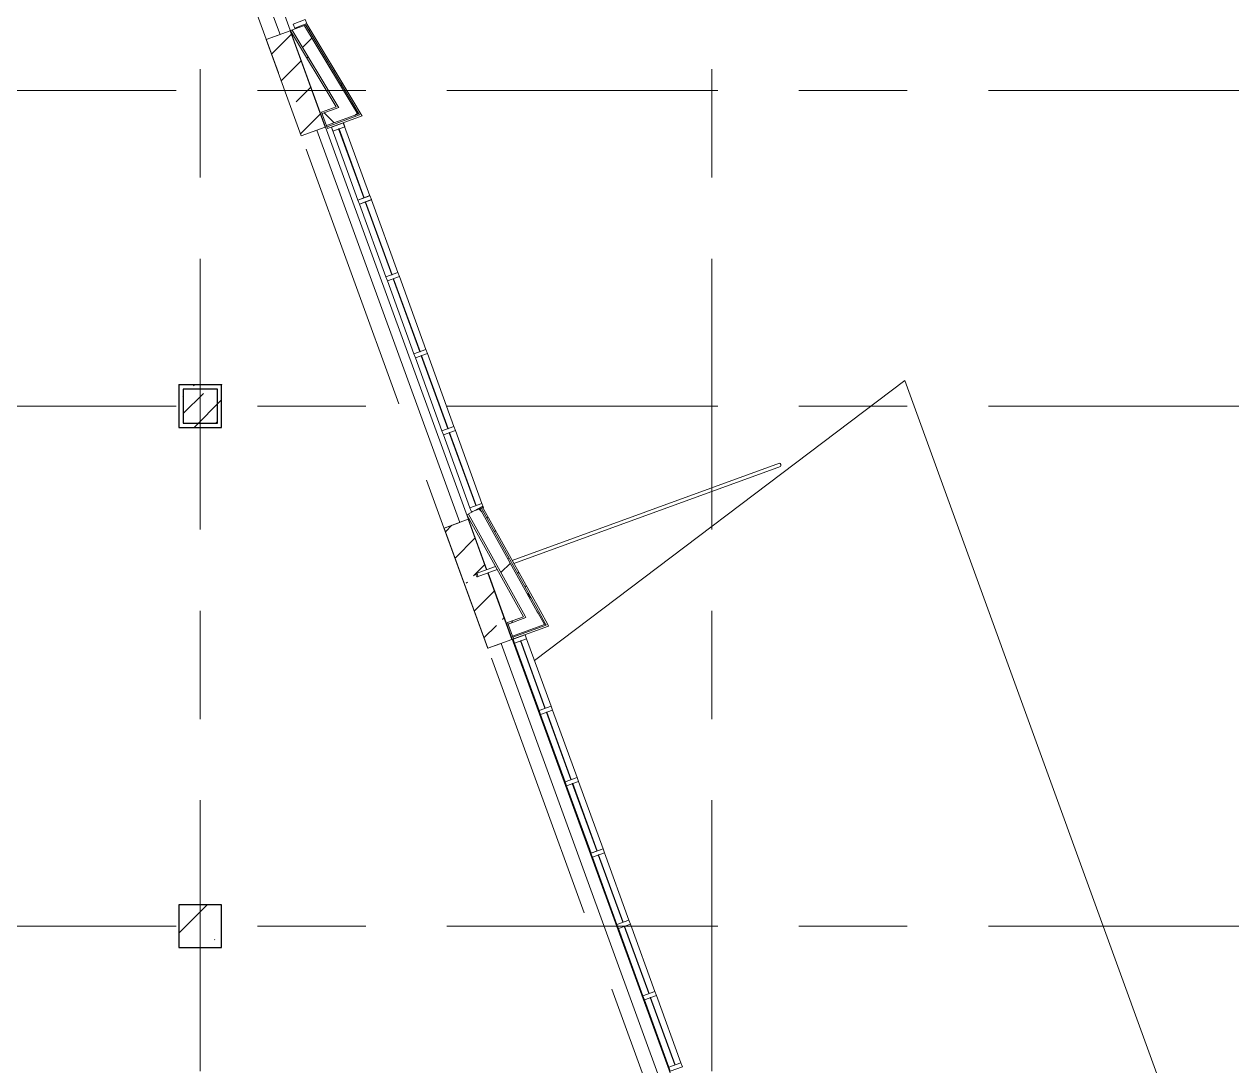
# Model space of a CAD drawing. Header units: millimetres. Extents: x 48966 to 155647, y -43515 to 30475.
# Drawn here: x 133466 to 147628, y -5319 to 6895 of the extents above; entities that cross this region are included whole.
import ezdxf

# ---------------------------------------------------------------- set-up
doc = ezdxf.new("R2010")
doc.units = ezdxf.units.MM
doc.linetypes.add('Осевые', pattern=[6350, 1270, -952.5, 3175, -952.5])
for name, color, linetype, lineweight in [('Импосты витража', 7, 'Continuous', 9), ('Импосты витража-1', 7, 'Continuous', 18), ('Каркас несущий', 7, 'Continuous', 9), ('Колонны', 7, 'Continuous', 9), ('Колонны-1', 7, 'Continuous', 25), ('Общие ребра', 7, 'Continuous', 9), ('Оси-2', 7, 'Осевые', 9), ('Перекрытия', 7, 'Continuous', 9), ('Стены-1', 7, 'Continuous', 18), ('Штриховка разреза-2', 7, 'Continuous', 9)]:
    doc.layers.add(name, color=color, linetype=linetype, lineweight=lineweight)
pattern_1 = [(0, (0, 0), (812.8, 203.2), [67.056, -542.544, 67.056, -542.544, -3251.2]), (0, (0, 0), (812.8, 203.2), [-1219.2, 67.056, -1152.144, 67.056, -542.544, -1422.4]), (0, (0, 0), (812.8, 203.2), [-3048, 67.056, -339.344, 67.056, -948.944]), (120, (304.8, 101.6), (-582.37636, 602.30545), [67.056, -542.544, 67.056, -542.544, -3251.2]), (120, (304.8, 101.6), (-582.37636, 602.30545), [-1219.2, 67.056, -1152.144, 67.056, -542.544, -1422.4]), (120, (304.8, 101.6), (-582.37636, 602.30545), [-3048, 67.056, -339.344, 67.056, -948.944]), (240, (406.4, 508), (-230.42364, -805.50545), [67.056, -542.544, 67.056, -542.544, -3251.2]), (240, (406.4, 508), (-230.42364, -805.50545), [-1219.2, 67.056, -1152.144, 67.056, -542.544, -1422.4]), (240, (406.4, 508), (-230.42364, -805.50545), [-3048, 67.056, -339.344, 67.056, -948.944])]
pattern_2 = [(45, (0, 0), (-502.8943, 502.8943), []), (45, (0, 762), (-502.8943, 502.8943), [])]
pattern_3 = [(45, (0, 0), (-707.107, 707.107), []), (135, (0, 0), (-707.107, -707.107), [])]
pattern_4 = [(45, (0, 0), (-424.264, 424.264), [600, -100, 20, -100]), (45, (0, 424), (-424.264, 424.264), [])]

# ---------------------------------------------------------------- blocks, each defined once
blk = doc.blocks.new('Колонна 70 - Колонна 40-55-771030-План 2-го этажа на отм_ 0_000')
at = {"layer": 'Колонны'}
h = blk.add_hatch(dxfattribs=at)
h.set_pattern_fill('FP_29', color=256, style=0, pattern_type=2)
h.set_pattern_definition([(45, (-12600, 17100), (-493.914, 493.914), []), (45, (-12106.1, 17100), (-493.914, 493.914), [873.125, -174.625, 6.706, -167.919])])
h.paths.add_polyline_path([(122730, 19267), (123182, 19267), (123182, 19767), (122682, 19767), (122682, 19267)], flags=0)
at = {"layer": 'Колонны-1'}
for p, q in [((123182, 19767), (122682, 19767)), ((122682, 19767), (122682, 19267)), ((123182, 19267), (123182, 19767)), ((122682, 19267), (123182, 19267))]:
    blk.add_line(p, q, dxfattribs=at)
blk = doc.blocks.new('Колонна 72 - Колонна 40-55-771054-План 2-го этажа на отм_ 0_000')
at = {"layer": 'Колонны'}
h = blk.add_hatch(dxfattribs=at)
h.set_pattern_fill('FP_31', color=256, style=0, pattern_type=2)
h.set_pattern_definition([(45, (-12600, 23200), (-493.914, 493.914), []), (45, (-12106.1, 23200), (-493.914, 493.914), [873.125, -174.625, 6.706, -167.919])])
h.paths.add_polyline_path([(122682, 19267), (123182, 19267), (123182, 19767), (122682, 19767)], flags=0)
at = {"layer": 'Колонны-1'}
for p, q in [((123182, 19767), (122682, 19767)), ((122682, 19767), (122682, 19267)), ((123182, 19267), (123182, 19767)), ((122682, 19267), (123182, 19267))]:
    blk.add_line(p, q, dxfattribs=at)
blk = doc.blocks.new('Прямоугольный импост - Прямоугольный черный-8339189-План 2-го этажа на отм_ 0_000')
at = {"layer": 'Импосты витража'}
for p, q in [((139505, -1152), (139217, -362)), ((139358, -311), (139645, -1101)), ((139645, -1101), (139505, -1152))]:
    blk.add_line(p, q, dxfattribs=at)
blk = doc.blocks.new('Прямоугольный импост - Прямоугольный черный-8339241-План 2-го этажа на отм_ 0_000')
at = {"layer": 'Импосты витража'}
for p, q in [((139522, -1199), (139663, -1148)), ((139809, -1988), (139522, -1199)), ((139663, -1148), (139950, -1937)), ((139950, -1937), (139809, -1988))]:
    blk.add_line(p, q, dxfattribs=at)
blk = doc.blocks.new('Прямоугольный импост - Прямоугольный черный-8339176-План 2-го этажа на отм_ 0_000')
at = {"layer": 'Импосты витража-1'}
for p, q in [((-25, 75), (25, 75)), ((-25, -75), (-25, 75)), ((25, 75), (25, -75)), ((25, -75), (-25, -75))]:
    blk.add_line(p, q, dxfattribs=at)
blk = doc.blocks.new('Прямоугольный импост - Прямоугольный черный-8339210-План 2-го этажа на отм_ 0_000')
at = {"layer": 'Импосты витража-1'}
for p, q in [((0, 75), (-50, 75)), ((-50, 75), (-50, -75)), ((0, -75), (0, 75)), ((-50, -75), (0, -75))]:
    blk.add_line(p, q, dxfattribs=at)
blk = doc.blocks.new('Прямоугольный импост - Прямоугольный черный-8339274-План 2-го этажа на отм_ 0_000')
at = {"layer": 'Импосты витража-1'}
for p, q in [((0, 75), (-50, 75)), ((-50, 75), (-50, -75)), ((0, -75), (0, 75)), ((-50, -75), (0, -75))]:
    blk.add_line(p, q, dxfattribs=at)
blk = doc.blocks.new('Круглые стержни - Ф40-1845841-План 2-го этажа на отм_ 0_000')
at = {"layer": 'Каркас несущий'}
for p, q in [((142323, 1747), (139190, 607)), ((139210, 571), (142337, 1709)), ((138995, 536), (138767, 453)), ((138780, 415), (139015, 500))]:
    blk.add_line(p, q, dxfattribs=at)
for centre, start_param, end_param in [((142330, 1728), 3.141593, 6.283185), ((138774, 434), 0, 3.141593), ((138774, 434), 3.141593, 6.283185)]:
    blk.add_ellipse(centre, major_axis=(-6.8, 18.8), ratio=0.467084, start_param=start_param, end_param=end_param, dxfattribs=at)
blk = doc.blocks.new('Прямоугольный импост - Прямоугольный черный-8339383-План 2-го этажа на отм_ 0_000')
at = {"layer": 'Импосты витража-1'}
for p, q in [((-50, 75), (0, 75)), ((-50, -75), (-50, 75)), ((0, 75), (0, -75)), ((0, -75), (-50, -75))]:
    blk.add_line(p, q, dxfattribs=at)
blk = doc.blocks.new('Прямоугольный импост - Прямоугольный черный-8339267-План 2-го этажа на отм_ 0_000')
at = {"layer": 'Импосты витража-1'}
for p, q in [((-25, 75), (25, 75)), ((-25, -75), (-25, 75)), ((25, 75), (25, -75)), ((25, -75), (-25, -75))]:
    blk.add_line(p, q, dxfattribs=at)
blk = doc.blocks.new('Прямоугольный импост - Прямоугольный черный-8339266-План 2-го этажа на отм_ 0_000')
at = {"layer": 'Импосты витража'}
for p, q in [((137069, 5688), (137209, 5739)), ((137380, 4833), (137069, 5688)), ((137209, 5739), (137521, 4884)), ((137521, 4884), (137380, 4833))]:
    blk.add_line(p, q, dxfattribs=at)
blk = doc.blocks.new('Прямоугольный импост - Прямоугольный черный-V9-План 2-го этажа на отм_ 0_000')
at = {"layer": 'Импосты витража'}
for p, q in [((142820, -10247), (142961, -10196)), ((142961, -10196), (143272, -11051)), ((143132, -11102), (142820, -10247)), ((143272, -11051), (143132, -11102))]:
    blk.add_line(p, q, dxfattribs=at)
blk = doc.blocks.new('Прямоугольный импост - Прямоугольный черный-8339386-План 2-го этажа на отм_ 0_000')
at = {"layer": 'Импосты витража-1'}
for p, q in [((-50, 75), (0, 75)), ((-50, -75), (-50, 75)), ((0, 75), (0, -75)), ((0, -75), (-50, -75))]:
    blk.add_line(p, q, dxfattribs=at)
blk = doc.blocks.new('Колонна 90 - Колонна 40-55-4749759-План 2-го этажа на отм_ 0_000')
at = {"layer": 'Колонны'}
h = blk.add_hatch(dxfattribs=at)
h.set_pattern_fill('FP_37', color=256, style=0, pattern_type=2)
h.set_pattern_definition([(45, (-72000, -26700), (-493.914, 493.914), []), (45, (-71506.1, -26700), (-493.914, 493.914), [873.125, -174.625, 6.706, -167.919])])
h.paths.add_polyline_path([(63332, -24483), (63732, -24483), (63732, -24083), (63332, -24083)], flags=0)
at = {"layer": 'Колонны-1'}
for p, q in [((63732, -24083), (63332, -24083)), ((63332, -24083), (63332, -24483)), ((63732, -24483), (63732, -24083)), ((63332, -24483), (63732, -24483))]:
    blk.add_line(p, q, dxfattribs=at)

msp = doc.modelspace()

# ---------------------------------------------------------------- hatches: boundary and pattern name
at = {"layer": 'Штриховка разреза-2'}
h = msp.add_hatch(dxfattribs=at)
h.set_pattern_fill('FP_1', color=256, style=0, pattern_type=2)
h.set_pattern_definition(pattern_4)
h.paths.add_polyline_path([(136715.9, 5586.3), (136997.8, 5688.9), (136587.4, 6816.5), (136305.5, 6713.9), (136537.7, 6076)], flags=0)
h = msp.add_hatch(dxfattribs=at)
h.set_pattern_fill('FP_32', color=256, style=0, pattern_type=2)
h.set_pattern_definition(pattern_1)
h.paths.add_polyline_path([(137125.9, 5927.1), (137145, 5934), (136609.8, 6824.7), (136590.7, 6817.7), (137036.4, 6076)], flags=0)
h = msp.add_hatch(dxfattribs=at)
h.set_pattern_fill('FP_33', color=256, style=0, pattern_type=2)
h.set_pattern_definition(pattern_3)
h.paths.add_polyline_path([(137155.5, 5916.6), (137299.1, 5968.8), (136753.4, 6877), (136609.8, 6824.7), (137145, 5934)], flags=0)
h = msp.add_hatch(dxfattribs=at)
h.set_pattern_fill('FP_32', color=256, style=0, pattern_type=2)
h.set_pattern_definition(pattern_1)
h.paths.add_polyline_path([(137377.8, 5837.8), (137392.2, 5843.1), (136767.8, 6882.2), (136753.4, 6877), (137299.1, 5968.8)], flags=0)
h = msp.add_hatch(dxfattribs=at)
h.set_pattern_fill('FP_2', color=256, style=0, pattern_type=2)
h.set_pattern_definition(pattern_2)
h.paths.add_polyline_path([(137400, 5830), (137419.2, 5836.9), (136786.9, 6889.2), (136767.8, 6882.2), (137392.2, 5843.1)], flags=0)
h = msp.add_hatch(dxfattribs=at)
h.set_pattern_fill('FP_33', color=256, style=0, pattern_type=2)
h.set_pattern_definition(pattern_3)
h.paths.add_polyline_path([(137013.2, 5705.1), (137377.8, 5837.8), (137299.1, 5968.8), (136961.9, 5846.1)], flags=0)
h = msp.add_hatch(dxfattribs=at)
h.set_pattern_fill('FP_33', color=256, style=0, pattern_type=2)
h.set_pattern_definition(pattern_3)
h.paths.add_polyline_path([(139349.8, -63.5), (139492.6, -11.6), (138807.7, 1223.9), (138676.5, 1151.2), (139340, -45.8)], flags=0)
h = msp.add_hatch(dxfattribs=at)
h.set_pattern_fill('FP_32', color=256, style=0, pattern_type=2)
h.set_pattern_definition(pattern_1)
h.paths.add_polyline_path([(139566.2, -144.4), (139580.5, -139.2), (138820.8, 1231.2), (138807.7, 1223.9), (139492.6, -11.6)], flags=0)
h = msp.add_hatch(dxfattribs=at)
h.set_pattern_fill('FP_2', color=256, style=0, pattern_type=2)
h.set_pattern_definition(pattern_2)
h.paths.add_polyline_path([(139587.8, -152.5), (139606.8, -145.6), (138838.3, 1240.9), (138820.8, 1231.2), (139580.5, -139.2)], flags=0)
h = msp.add_hatch(dxfattribs=at)
h.set_pattern_fill('FP_1', color=256, style=0, pattern_type=2)
h.set_pattern_definition(pattern_4)
h.paths.add_polyline_path([(138903.1, -423), (139185, -320.4), (138901.4, 459), (138778.6, 415.6), (138770.8, 420.4), (138764.7, 430.5), (138762.5, 444.8), (138768.8, 453.3), (138887.1, 498.3), (138672, 1089.2), (138390.1, 986.6), (138646.8, 281.3)], flags=0)
h = msp.add_hatch(dxfattribs=at)
h.set_pattern_fill('FP_32', color=256, style=0, pattern_type=2)
h.set_pattern_definition(pattern_1)
h.paths.add_polyline_path([(139141.3, -139.4), (139349.8, -63.5), (139340, -45.8), (139134.5, -120.6)], flags=0)

# ---------------------------------------------------------------- linework, layer by layer
at = {"layer": 'Общие ребра'}
for p, q in [((136587.4, 6816.5), (136305.5, 6713.9)), ((136609.8, 6824.7), (137145, 5934)), ((136753.4, 6877), (137288.6, 5986.3)), ((136767.8, 6882.2), (137303, 5991.5)), ((136305.5, 6713.9), (136715.9, 5586.3)), ((137288.6, 5986.3), (137299.1, 5968.8)), ((137299.1, 5968.8), (137377.8, 5837.8)), ((137303, 5991.5), (137392.2, 5843.1)), ((137155.5, 5916.6), (136961.9, 5846.1)), ((137377.8, 5837.8), (137013.2, 5705.1)), ((137400, 5830), (137018.4, 5691.1)), ((137145, 5934), (137155.5, 5916.6)), ((137392.2, 5843.1), (137400, 5830)), ((136715.9, 5586.3), (136997.8, 5688.9)), ((138676.5, 1151.2), (139340, -45.8)), ((138807.7, 1223.9), (139482.7, 6.1)), ((138820.8, 1231.2), (139497, 11.3)), ((138672, 1089.2), (138390.1, 986.6)), ((139482.7, 6.1), (139492.6, -11.6)), ((139497, 11.3), (139580.5, -139.2)), ((139349.8, -63.5), (139141.3, -139.4)), ((139340, -45.8), (139349.8, -63.5)), ((139492.6, -11.6), (139566.2, -144.4)), ((139580.5, -139.2), (139587.8, -152.5)), ((139566.2, -144.4), (139192.6, -280.4)), ((139587.8, -152.5), (139197.7, -294.5)), ((138903.1, -423), (139185, -320.4))]:
    msp.add_line(p, q, dxfattribs=at)
at = {"layer": 'Оси-2'}
for p, q in [((129498.1, 25417.1), (153940.5, -41737.8)), ((135531.6, 25417.1), (135531.6, -41737.8)), ((141531.6, 25417.1), (141531.6, -41737.8)), ((150171.6, 6117.1), (50565.6, 6117.1)), ((150171.6, 2417.1), (50565.6, 2417.1)), ((150171.6, -3682.9), (50565.6, -3682.9))]:
    msp.add_line(p, q, dxfattribs=at)
at = {"layer": 'Перекрытия'}
for p, q in [((135160.5, 10738.3), (138892.1, 498.1)), ((136466.8, 6772.6), (135448.5, 9509.4)), ((136305.5, 6713.9), (136466.8, 6772.6)), ((136715.9, 5586.3), (136305.5, 6713.9)), ((136899.6, 5653.1), (136715.9, 5586.3)), ((138573.8, 1053.4), (136899.6, 5653.1)), ((143791.5, 2714.9), (139450.9, -566.2)), ((147406.3, -7216.4), (143791.5, 2714.9)), ((135281.6, 2167.1), (135281.6, 2667.1)), ((135281.6, 2667.1), (135781.6, 2667.1)), ((135781.6, 2667.1), (135781.6, 2167.1)), ((135781.6, 2167.1), (135281.6, 2167.1)), ((138390.1, 986.6), (138573.8, 1053.4)), ((138903.1, -423), (138390.1, 986.6)), ((138905.8, 460.6), (139184.8, -305.1)), ((139060.2, -365.8), (138903.1, -423)), ((141832.2, -7981.7), (139060.2, -365.8)), ((139184.8, -305.1), (141965, -7934.3)), ((135281.6, -3932.9), (135281.6, -3432.9)), ((135281.6, -3432.9), (135781.6, -3432.9)), ((135781.6, -3432.9), (135781.6, -3932.9)), ((135781.6, -3932.9), (135281.6, -3932.9))]:
    msp.add_line(p, q, dxfattribs=at)
at = {"layer": 'Стены-1'}
for p, q in [((136997.8, 5688.9), (136587.4, 6816.5)), ((136785.9, 6890.9), (136589.7, 6819.5)), ((136590.7, 6817.7), (137125.9, 5927.1)), ((136786.9, 6889.2), (136785.9, 6890.9)), ((137322.1, 5998.5), (136786.9, 6889.2)), ((137419.2, 5836.9), (137322.1, 5998.5)), ((137125.9, 5927.1), (136955.1, 5864.9)), ((136955.1, 5864.9), (137025.2, 5672.3)), ((137025.2, 5672.3), (137429.7, 5819.5)), ((137429.7, 5819.5), (137419.2, 5836.9)), ((137158.5, 5667.6), (137153.8, 5665.8)), ((137153.8, 5665.8), (137447.9, 4857.7)), ((137452.6, 4859.4), (137158.5, 5667.6)), ((137447.9, 4857.7), (137452.6, 4859.4)), ((137469.7, 4812.4), (137465, 4810.7)), ((137465, 4810.7), (137776.2, 3955.6)), ((137780.9, 3957.3), (137469.7, 4812.4)), ((137776.2, 3955.6), (137780.9, 3957.3)), ((137798, 3910.3), (137793.3, 3908.6)), ((137793.3, 3908.6), (138104.6, 3053.5)), ((138109.3, 3055.2), (137798, 3910.3)), ((138104.6, 3053.5), (138109.3, 3055.2)), ((138126.4, 3008.2), (138121.7, 3006.5)), ((138121.7, 3006.5), (138432.9, 2151.4)), ((138437.6, 2153.1), (138126.4, 3008.2)), ((135783.6, 2669.1), (135279.6, 2669.1)), ((135279.6, 2669.1), (135279.6, 2667.1)), ((135281.6, 2667.1), (135781.6, 2667.1)), ((135783.6, 2667.1), (135783.6, 2669.1)), ((138432.9, 2151.4), (138437.6, 2153.1)), ((138454.7, 2106.1), (138450, 2104.4)), ((138450, 2104.4), (138761.3, 1249.3)), ((138766, 1251), (138454.7, 2106.1)), ((138838.3, 1240.9), (138659, 1141.5)), ((138659, 1141.5), (139321, -52.7)), ((138761.3, 1249.3), (138766, 1251)), ((139516, 18.3), (138838.3, 1240.9)), ((138887.1, 498.3), (138672, 1089.2)), ((138389.4, 988.4), (138387.5, 987.8)), ((138387.5, 987.8), (138901.9, -425.5)), ((138390.1, 986.6), (138903.1, -423)), ((138903.1, -423), (138390.1, 986.6)), ((139185, -320.4), (138902, 457.3)), ((139606.8, -145.6), (139516, 18.3)), ((139321, -52.7), (139134.5, -120.6)), ((139134.5, -120.6), (139204.6, -313.3)), ((139204.6, -313.3), (139616.7, -163.3)), ((139616.7, -163.3), (139606.8, -145.6)), ((139289.8, -335.4), (139285.1, -337.2)), ((139285.1, -337.2), (139572.6, -1127.1)), ((139577.3, -1125.4), (139289.8, -335.4)), ((138901.9, -425.5), (138903.8, -424.9)), ((139572.6, -1127.1), (139577.3, -1125.4)), ((139594.4, -1172.4), (139589.7, -1174.1)), ((139589.7, -1174.1), (139877, -1963.5)), ((139881.7, -1961.7), (139594.4, -1172.4)), ((139877, -1963.5), (139881.7, -1961.7)), ((139898.8, -2008.7), (139894.1, -2010.4)), ((139894.1, -2010.4), (140181.4, -2799.8)), ((140186.1, -2798.1), (139898.8, -2008.7)), ((140181.4, -2799.8), (140186.1, -2798.1)), ((140203.2, -2845.1), (140198.5, -2846.8)), ((140198.5, -2846.8), (140485.8, -3636.1)), ((140490.5, -3634.4), (140203.2, -2845.1)), ((140485.8, -3636.1), (140490.5, -3634.4)), ((140507.6, -3681.4), (140502.9, -3683.1)), ((140794.9, -4470.7), (140507.6, -3681.4)), ((140502.9, -3683.1), (140790.2, -4472.4)), ((140790.2, -4472.4), (140794.9, -4470.7)), ((140812, -4517.7), (140807.3, -4519.4)), ((140807.3, -4519.4), (141094.6, -5308.8)), ((141099.3, -5307.1), (140812, -4517.7)), ((141094.6, -5308.8), (141099.3, -5307.1))]:
    msp.add_line(p, q, dxfattribs=at)

# ---------------------------------------------------------------- block references
at = {"layer": 'Импосты витража', "extrusion": (0, 0, -1)}
for name, p, rotation in [('Прямоугольный импост - Прямоугольный черный-8339386-План 2-го этажа на отм_ 0_000', (-136709, 6875.8), 249.5917819445152), ('Прямоугольный импост - Прямоугольный черный-8339267-План 2-го этажа на отм_ 0_000', (-137458.8, 4835.1), 250.0000000000005), ('Прямоугольный импост - Прямоугольный черный-8339267-План 2-го этажа на отм_ 0_000', (-137787.1, 3933), 250.0000000000005), ('Прямоугольный импост - Прямоугольный черный-8339267-План 2-го этажа на отм_ 0_000', (-138115.5, 3030.9), 250.0000000000005), ('Прямоугольный импост - Прямоугольный черный-8339267-План 2-го этажа на отм_ 0_000', (-138443.8, 2128.8), 250.0000000000005), ('Прямоугольный импост - Прямоугольный черный-8339383-План 2-го этажа на отм_ 0_000', (-138780.8, 1202.9), 250.0000000000005), ('Прямоугольный импост - Прямоугольный черный-8339176-План 2-го этажа на отм_ 0_000', (-139583.5, -1149.8), 250.0000000000006), ('Прямоугольный импост - Прямоугольный черный-8339176-План 2-го этажа на отм_ 0_000', (-139887.9, -1986.1), 250.0000000000006), ('Прямоугольный импост - Прямоугольный черный-8339176-План 2-го этажа на отм_ 0_000', (-140192.3, -2822.4), 250.0000000000006), ('Прямоугольный импост - Прямоугольный черный-8339176-План 2-го этажа на отм_ 0_000', (-140496.7, -3658.7), 250.0000000000006), ('Прямоугольный импост - Прямоугольный черный-8339176-План 2-го этажа на отм_ 0_000', (-140801.1, -4495.1), 250.0000000000006), ('Прямоугольный импост - Прямоугольный черный-8339176-План 2-го этажа на отм_ 0_000', (-141105.5, -5331.4), 250.0000000000006)]:
    msp.add_blockref(name, p, dxfattribs=dict(at, rotation=rotation))
at = {"layer": 'Импосты витража'}
for name, p, rotation in [('Прямоугольный импост - Прямоугольный черный-8339274-План 2-го этажа на отм_ 0_000', (137139, 5713.7), 109.9999999999995), ('Прямоугольный импост - Прямоугольный черный-V9-План 2-го этажа на отм_ 0_000', (-5419.1, 15089), 359.977585035719), ('Прямоугольный импост - Прямоугольный черный-V9-План 2-го этажа на отм_ 0_000', (-5090.7, 14186.9), 359.977585035719), ('Прямоугольный импост - Прямоугольный черный-V9-План 2-го этажа на отм_ 0_000', (-4762.4, 13284.8), 359.977585035719), ('Прямоугольный импост - Прямоугольный черный-V9-План 2-го этажа на отм_ 0_000', (-4434.1, 12382.7), 359.977585035719), ('Прямоугольный импост - Прямоугольный черный-8339210-План 2-го этажа на отм_ 0_000', (139270.4, -289.3), 109.9999999999995)]:
    msp.add_blockref(name, p, dxfattribs=dict(at, rotation=rotation))
for name, p in [('Прямоугольный импост - Прямоугольный черный-8339266-План 2-го этажа на отм_ 0_000', (0, 0)), ('Прямоугольный импост - Прямоугольный черный-8339189-План 2-го этажа на отм_ 0_000', (0, 0)), ('Прямоугольный импост - Прямоугольный черный-8339241-План 2-го этажа на отм_ 0_000', (0, 0)), ('Прямоугольный импост - Прямоугольный черный-8339241-План 2-го этажа на отм_ 0_000', (304.4, -836.3)), ('Прямоугольный импост - Прямоугольный черный-8339241-План 2-го этажа на отм_ 0_000', (608.8, -1672.7)), ('Прямоугольный импост - Прямоугольный черный-8339241-План 2-го этажа на отм_ 0_000', (913.2, -2509)), ('Прямоугольный импост - Прямоугольный черный-8339241-План 2-го этажа на отм_ 0_000', (1217.6, -3345.3))]:
    msp.add_blockref(name, p, dxfattribs=at)
at = {"layer": 'Каркас несущий'}
msp.add_blockref('Круглые стержни - Ф40-1845841-План 2-го этажа на отм_ 0_000', (0, 0), dxfattribs=at)
at = {"layer": 'Колонны'}
for name, p in [('Колонна 70 - Колонна 40-55-771030-План 2-го этажа на отм_ 0_000', (12600, -17100)), ('Колонна 90 - Колонна 40-55-4749759-План 2-го этажа на отм_ 0_000', (72000, 26700)), ('Колонна 72 - Колонна 40-55-771054-План 2-го этажа на отм_ 0_000', (12600, -23200))]:
    msp.add_blockref(name, p, dxfattribs=at)

doc.saveas('drawing.dxf')
